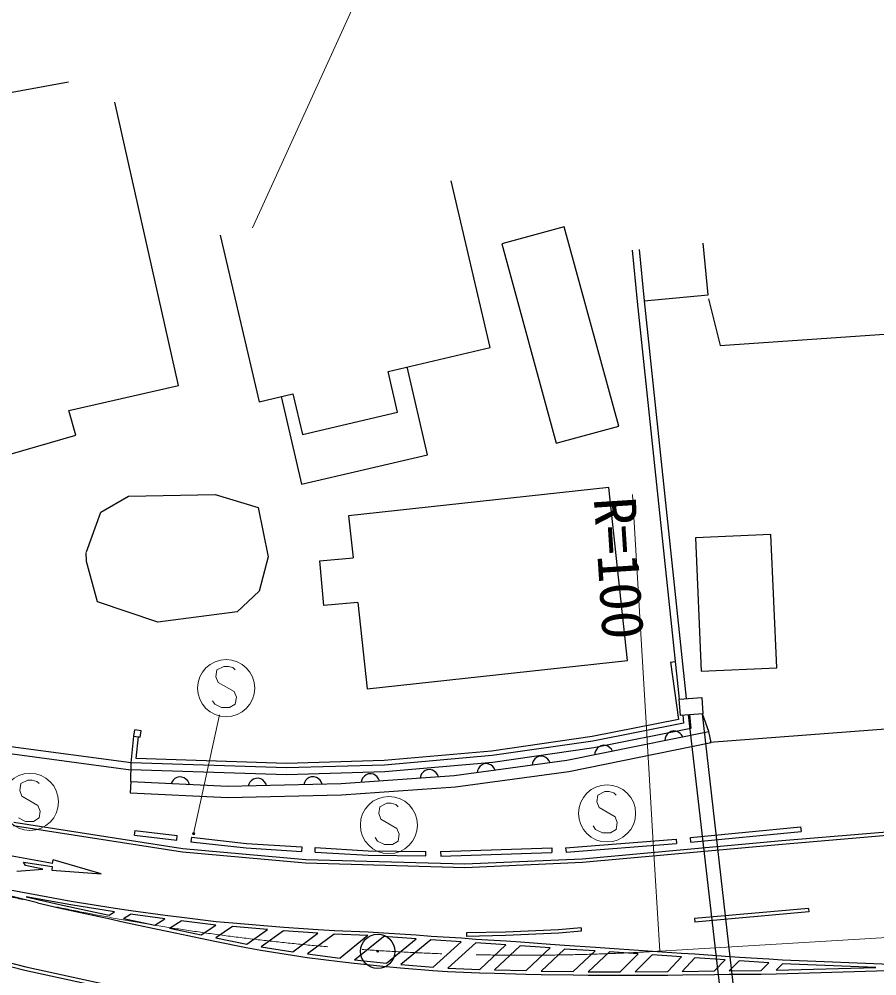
# Model space of a CAD drawing. Units: millimetres, scale not verified. Extents: x 40000 to 680000, y 20000 to 380000.
# Drawn here: x 441578 to 479108, y 277612 to 319450 of the extents above; entities that cross this region are included whole.
import ezdxf
from ezdxf.enums import TextEntityAlignment as Align

# ---------------------------------------------------------------- set-up
doc = ezdxf.new("R2010")
doc.units = ezdxf.units.MM
doc.header["$LTSCALE"] = 1000
doc.linetypes.add('CHAIN', pattern=[18.5, 12, -1.5, 3.5, -1.5])
for name, color, linetype, lineweight in [('M-BGD', 7, 'Continuous', 25), ('M-BGD-RSTR', 7, 'Continuous', 13), ('M-BMK', 2, 'CHAIN', 13), ('M-BMK-SRVR', 3, 'Continuous', 25), ('M-STR-HTXT', 7, 'Continuous', 13), ('M-STR-STRC', 7, 'Continuous', 25)]:
    doc.layers.add(name, color=color, linetype=linetype, lineweight=lineweight)
doc.styles.add('ＭＳ ゴシック', font='')
doc.styles.get('ＭＳ ゴシック').set_extended_font_data('MS Gothic')

msp = doc.modelspace()

# ---------------------------------------------------------------- linework, layer by layer
at = {"layer": 'M-BGD'}
for p, q in [((443735, 316696), (433967, 314892)), ((448554, 303422), (445771, 315813)), ((462192, 305097), (460478, 312384)), ((465427, 310373), (462699, 309627)), ((467811, 301647), (465427, 310373)), ((450369, 310007), (452082, 302720)), ((462699, 309627), (465083, 300901)), ((471732, 307399), (471514, 309646)), ((468406, 309344), (468624, 307096)), ((468705, 309373), (468923, 307127)), ((468624, 307096), (470460, 289719)), ((468923, 307127), (471732, 307399)), ((468923, 307127), (470759, 289741)), ((471745, 307212), (472258, 305179)), ((472258, 305179), (480780, 305770)), ((457719, 304045), (462192, 305097)), ((459453, 300395), (458563, 304244)), ((458136, 302260), (457719, 304045)), ((443748, 302342), (448554, 303422)), ((452082, 302720), (453556, 303066)), ((453045, 302946), (453931, 299118)), ((453556, 303066), (453973, 301285)), ((444062, 301258), (443748, 302342)), ((453973, 301285), (458136, 302260)), ((440145, 300123), (444062, 301258)), ((465083, 300901), (467811, 301647)), ((453931, 299118), (459453, 300395)), ((467379, 298965), (455993, 297733)), ((468198, 291404), (467379, 298965)), ((445155, 297888), (446363, 298582)), ((446363, 298582), (450154, 298665)), ((450154, 298665), (452038, 298099)), ((444522, 296148), (445155, 297888)), ((452038, 298099), (452475, 295940)), ((455993, 297733), (456192, 295896)), ((474464, 296915), (471166, 296769)), ((471166, 296769), (471425, 290930)), ((474724, 291076), (474464, 296915)), ((444519, 295731), (444512, 296122)), ((452475, 295940), (452080, 294442)), ((454741, 295766), (456192, 295896)), ((445012, 293970), (444519, 295731)), ((454917, 293802), (454741, 295766)), ((452080, 294442), (451123, 293536)), ((447641, 293072), (445012, 293970)), ((456404, 293935), (454917, 293802)), ((456404, 293935), (456812, 290171)), ((451123, 293536), (447641, 293072)), ((456812, 290171), (468198, 291404)), ((470079, 291328), (470286, 291363)), ((470079, 291328), (470424, 288828)), ((471425, 290930), (474724, 291076)), ((470460, 289719), (471445, 289790)), ((470512, 289004), (470460, 289719)), ((471445, 289790), (471497, 289075)), ((470424, 288828), (466646, 288076)), ((471497, 289075), (470512, 289004)), ((470615, 289009), (470648, 288668)), ((472763, 272607), (470873, 289030)), ((470913, 289038), (470973, 288427)), ((473362, 272645), (471472, 289073)), ((471757, 288304), (471479, 289074)), ((446595, 288100), (446636, 288369)), ((446919, 288326), (446636, 288369)), ((446878, 288057), (446919, 288326)), ((465548, 287043), (471757, 288304)), ((470648, 288668), (466679, 287879)), ((470648, 288668), (466679, 287879)), ((470973, 288427), (466730, 287583)), ((470092, 288297), (470005, 288247)), ((470218, 288323), (470092, 288297)), ((470318, 288311), (470218, 288323)), ((470406, 288280), (470318, 288311)), ((470501, 288217), (470406, 288280)), ((471857, 287814), (471757, 288304)), ((482493, 288621), (471804, 287815)), ((446479, 286923), (446595, 288100)), ((446595, 288100), (446878, 288057)), ((446699, 287116), (446794, 288081)), ((466646, 288076), (462248, 287445)), ((466679, 287879), (462271, 287246)), ((466679, 287879), (462271, 287246)), ((469843, 288001), (469831, 287901)), ((469874, 288089), (469843, 288001)), ((469936, 288183), (469874, 288089)), ((470005, 288247), (469936, 288183)), ((470564, 288149), (470501, 288217)), ((470614, 288061), (470564, 288149)), ((446479, 286923), (441220, 287630)), ((462248, 287445), (457546, 287030)), ((466730, 287583), (462306, 286948)), ((465632, 286550), (471857, 287814)), ((466804, 287460), (466773, 287372)), ((466867, 287555), (466804, 287460)), ((466935, 287618), (466867, 287555)), ((467023, 287669), (466935, 287618)), ((467148, 287694), (467023, 287669)), ((467249, 287682), (467148, 287694)), ((467337, 287651), (467249, 287682)), ((467431, 287589), (467337, 287651)), ((467494, 287520), (467431, 287589)), ((467545, 287432), (467494, 287520)), ((441177, 287333), (446469, 286623)), ((453273, 286903), (446699, 287116)), ((457546, 287030), (453273, 286903)), ((462271, 287246), (457558, 286831)), ((462271, 287246), (457558, 286831)), ((460619, 286381), (465548, 287043)), ((464076, 287008), (464039, 286922)), ((464145, 287098), (464076, 287008)), ((464218, 287156), (464145, 287098)), ((464309, 287200), (464218, 287156)), ((464435, 287218), (464309, 287200)), ((464535, 287199), (464435, 287218)), ((464620, 287162), (464535, 287199)), ((464710, 287093), (464620, 287162)), ((464769, 287020), (464710, 287093)), ((464813, 286929), (464769, 287020)), ((466773, 287372), (466761, 287272)), ((446462, 286109), (446487, 286916)), ((453273, 286403), (446469, 286623)), ((453273, 286703), (446479, 286923)), ((457558, 286831), (453273, 286703)), ((457558, 286831), (453273, 286703)), ((462306, 286948), (457576, 286531)), ((459434, 286628), (459341, 286589)), ((459562, 286637), (459434, 286628)), ((459660, 286612), (459562, 286637)), ((459743, 286570), (459660, 286612)), ((461636, 286598), (461617, 286499)), ((461673, 286684), (461636, 286598)), ((461742, 286774), (461673, 286684)), ((461815, 286832), (461742, 286774)), ((461906, 286877), (461815, 286832)), ((462032, 286894), (461906, 286877)), ((462132, 286875), (462032, 286894)), ((462218, 286838), (462132, 286875)), ((462307, 286769), (462218, 286838)), ((462366, 286697), (462307, 286769)), ((462410, 286606), (462366, 286697)), ((464039, 286922), (464020, 286823)), ((448397, 286240), (448314, 286164)), ((448479, 286285), (448397, 286240)), ((448577, 286313), (448479, 286285)), ((448704, 286307), (448577, 286313)), ((448799, 286271), (448704, 286307)), ((448877, 286220), (448799, 286271)), ((448953, 286136), (448877, 286220)), ((451835, 286214), (451757, 286164)), ((451930, 286249), (451835, 286214)), ((452058, 286253), (451930, 286249)), ((452155, 286223), (452058, 286253)), ((452237, 286178), (452155, 286223)), ((452319, 286100), (452237, 286178)), ((457576, 286531), (453273, 286403)), ((454188, 286233), (454110, 286151)), ((454267, 286283), (454188, 286233)), ((454362, 286318), (454267, 286283)), ((454490, 286321), (454362, 286318)), ((454587, 286292), (454490, 286321)), ((454668, 286246), (454587, 286292)), ((454750, 286169), (454668, 286246)), ((455662, 286022), (460619, 286381)), ((456567, 286180), (456542, 286082)), ((456609, 286264), (456567, 286180)), ((456684, 286349), (456609, 286264)), ((456760, 286403), (456684, 286349)), ((456853, 286442), (456760, 286403)), ((456981, 286451), (456853, 286442)), ((457079, 286426), (456981, 286451)), ((457162, 286384), (457079, 286426)), ((457248, 286310), (457162, 286384)), ((457301, 286233), (457248, 286310)), ((457340, 286140), (457301, 286233)), ((459148, 286367), (459123, 286268)), ((459190, 286450), (459148, 286367)), ((459264, 286535), (459190, 286450)), ((459341, 286589), (459264, 286535)), ((459829, 286496), (459743, 286570)), ((459882, 286419), (459829, 286496)), ((459921, 286326), (459882, 286419)), ((460671, 285884), (465632, 286550)), ((446462, 286109), (446439, 285609)), ((446462, 286109), (450717, 285913)), ((448263, 286086), (448226, 285991)), ((448314, 286164), (448263, 286086)), ((448998, 286054), (448953, 286136)), ((449026, 285957), (448998, 286054)), ((450717, 285913), (455662, 286022)), ((451633, 286001), (451604, 285904)), ((451679, 286082), (451633, 286001)), ((451757, 286164), (451679, 286082)), ((452369, 286021), (452319, 286100)), ((452404, 285926), (452369, 286021)), ((454065, 286069), (454035, 285972)), ((454110, 286151), (454065, 286069)), ((454800, 286090), (454750, 286169)), ((454835, 285995), (454800, 286090)), ((455685, 285523), (460671, 285884)), ((446439, 285609), (450712, 285412)), ((450712, 285412), (455685, 285523)), ((448725, 283017), (441316, 284174)), ((448743, 283166), (441346, 284321)), ((482799, 284167), (474947, 283510)), ((482810, 284018), (474960, 283361)), ((474947, 283510), (466216, 282716)), ((474960, 283361), (466226, 282566)), ((443041, 282524), (440273, 283031)), ((454115, 282536), (448725, 283017)), ((454124, 282685), (448743, 283166)), ((441856, 282438), (441776, 282590)), ((441776, 282590), (443025, 282390)), ((442611, 282285), (441856, 282438)), ((443041, 282524), (443061, 282683)), ((445172, 282074), (443061, 282683)), ((461083, 282342), (454115, 282536)), ((461082, 282492), (454124, 282685)), ((466216, 282716), (461082, 282492)), ((466226, 282566), (461083, 282342)), ((441484, 282188), (442611, 282285)), ((443025, 282390), (443004, 282227)), ((443004, 282227), (445172, 282074)), ((443861, 280862), (439595, 281647)), ((442385, 280805), (439560, 281501)), ((443836, 280714), (441882, 281074)), ((441882, 281074), (443349, 280740)), ((442387, 280805), (443317, 280593)), ((443349, 280740), (444502, 280489)), ((445779, 280565), (443861, 280862)), ((443317, 280593), (444470, 280343)), ((445757, 280416), (443836, 280714)), ((444470, 280343), (445491, 280118)), ((444502, 280489), (445525, 280265)), ((445525, 280265), (445757, 280416)), ((446472, 280462), (445779, 280565)), ((446150, 280122), (446450, 280314)), ((447952, 280106), (446450, 280314)), ((447972, 280254), (446472, 280462)), ((476118, 280560), (471132, 280115)), ((476132, 280410), (471146, 279966)), ((476118, 280560), (476132, 280410)), ((445491, 280118), (446117, 279976)), ((446117, 279976), (447485, 279683)), ((446150, 280122), (447517, 279829)), ((447517, 279829), (447952, 280106)), ((448692, 280163), (447972, 280254)), ((448153, 279694), (448673, 280014)), ((450188, 279833), (448673, 280014)), ((450204, 279982), (448692, 280163)), ((450931, 279915), (450204, 279982)), ((452453, 279788), (450931, 279915)), ((471132, 280115), (471146, 279966)), ((435137, 279578), (441835, 277857)), ((435174, 279723), (441870, 278004)), ((447485, 279683), (448122, 279547)), ((448122, 279547), (449515, 279256)), ((448153, 279694), (449546, 279403)), ((449546, 279403), (450188, 279833)), ((450917, 279766), (450178, 279270)), ((452441, 279639), (450917, 279766)), ((451542, 279005), (452441, 279639)), ((453147, 279583), (452173, 278886)), ((453159, 279733), (452453, 279788)), ((454650, 279478), (453147, 279583)), ((454660, 279627), (453159, 279733)), ((453560, 278661), (454650, 279478)), ((455374, 279587), (454660, 279627)), ((456844, 279522), (455374, 279587)), ((457528, 279479), (456844, 279522)), ((458954, 279387), (457528, 279479)), ((462855, 279526), (461153, 279489)), ((461153, 279489), (461156, 279339)), ((465183, 279629), (462855, 279526)), ((465193, 279480), (462860, 279376)), ((466163, 279710), (465183, 279629)), ((466175, 279560), (465193, 279480)), ((466163, 279710), (466175, 279560)), ((449515, 279256), (450148, 279123)), ((450148, 279123), (451514, 278858)), ((450178, 279270), (451542, 279005)), ((455365, 279437), (454202, 278570)), ((456836, 279372), (455365, 279437)), ((456836, 279372), (455622, 278391)), ((456250, 278318), (457519, 279330)), ((458943, 279237), (457519, 279330)), ((457650, 278167), (458943, 279237)), ((459599, 279187), (458280, 278109)), ((459609, 279336), (458954, 279387)), ((460918, 279107), (459599, 279187)), ((460928, 279257), (459609, 279336)), ((459690, 277996), (460918, 279107)), ((461568, 279207), (460928, 279257)), ((462860, 279376), (461156, 279339)), ((462889, 279123), (461568, 279207)), ((463514, 279079), (462889, 279123)), ((464825, 278987), (463514, 279079)), ((451514, 278858), (452147, 278738)), ((452147, 278738), (453538, 278513)), ((452173, 278886), (453560, 278661)), ((461556, 279057), (460331, 277954)), ((462880, 278973), (461556, 279057)), ((461731, 277894), (462880, 278973)), ((463503, 278929), (462376, 277875)), ((464814, 278837), (463503, 278929)), ((463758, 277840), (464814, 278837)), ((465434, 278785), (464423, 277819)), ((465445, 278934), (464825, 278987)), ((466784, 278705), (465434, 278785)), ((466793, 278854), (465445, 278934)), ((465819, 277801), (466784, 278705)), ((466480, 277792), (467406, 278664)), ((467416, 278814), (466793, 278854)), ((468664, 278576), (467406, 278664)), ((468675, 278725), (467416, 278814)), ((469284, 278678), (468675, 278725)), ((470565, 278591), (469284, 278678)), ((453538, 278513), (454182, 278421)), ((454182, 278421), (455605, 278242)), ((454202, 278570), (455622, 278391)), ((455605, 278242), (456233, 278169)), ((456250, 278318), (457650, 278167)), ((467874, 277788), (468664, 278576)), ((468538, 277792), (469272, 278528)), ((470555, 278441), (469272, 278528)), ((469960, 277797), (470555, 278441)), ((471148, 278555), (470565, 278591)), ((470596, 277804), (471139, 278405)), ((472474, 278311), (471139, 278405)), ((472484, 278461), (471148, 278555)), ((472001, 277827), (472474, 278311)), ((473092, 278420), (472484, 278461)), ((472643, 277837), (473082, 278270)), ((474374, 278188), (473082, 278270)), ((474384, 278338), (473092, 278420)), ((474985, 278295), (474384, 278338)), ((481237, 278047), (474985, 278295)), ((441835, 277857), (449693, 276159)), ((441870, 278004), (449721, 276306)), ((456233, 278169), (457635, 278017)), ((457635, 278017), (458267, 277959)), ((458267, 277959), (459680, 277846)), ((458280, 278109), (459690, 277996)), ((459680, 277846), (460323, 277804)), ((460323, 277804), (461727, 277744)), ((460331, 277954), (461731, 277894)), ((462376, 277875), (463758, 277840)), ((464423, 277819), (465819, 277801)), ((470596, 277804), (472001, 277827)), ((472643, 277837), (474049, 277843)), ((474049, 277843), (474374, 278188)), ((474699, 277854), (474977, 278145)), ((474699, 277854), (479062, 277983)), ((474702, 277704), (481226, 277897)), ((479062, 277983), (474977, 278145)), ((461727, 277744), (462372, 277725)), ((462372, 277725), (463753, 277690)), ((463753, 277690), (464419, 277669)), ((464419, 277669), (465817, 277651)), ((465817, 277651), (466478, 277642)), ((466478, 277642), (467875, 277638)), ((466480, 277792), (467874, 277788)), ((467875, 277638), (468539, 277642)), ((468538, 277792), (469960, 277797)), ((468539, 277642), (469961, 277647)), ((469961, 277647), (470598, 277654)), ((470598, 277654), (472004, 277677)), ((472004, 277677), (472645, 277687)), ((472645, 277687), (474051, 277693)), ((474051, 277693), (474702, 277704))]:
    msp.add_line(p, q, dxfattribs=at)
at = {"layer": 'M-BGD-RSTR'}
for p, q in [((450235, 290995), (450185, 290695)), ((450535, 291145), (450235, 290995)), ((450735, 291145), (450535, 291145)), ((450935, 291095), (450735, 291145)), ((451035, 290995), (450935, 291095)), ((450185, 290695), (450285, 290445)), ((450285, 290445), (450985, 290045)), ((450985, 290045), (451085, 289795)), ((450135, 289495), (450035, 289645)), ((451085, 289795), (451035, 289495)), ((450435, 289345), (450135, 289495)), ((450785, 289345), (450435, 289345)), ((451035, 289495), (450785, 289345)), ((449214, 283824), (450342, 289023)), ((441653, 286018), (441603, 285718)), ((441953, 286168), (441653, 286018)), ((442153, 286168), (441953, 286168)), ((442353, 286118), (442153, 286168)), ((442453, 286018), (442353, 286118)), ((441603, 285718), (441703, 285468)), ((441703, 285468), (442403, 285068)), ((466901, 285518), (466851, 285218)), ((467201, 285668), (466901, 285518)), ((467401, 285668), (467201, 285668)), ((467601, 285618), (467401, 285668)), ((467701, 285518), (467601, 285618)), ((442403, 285068), (442503, 284818)), ((457360, 285008), (457310, 284708)), ((457660, 285158), (457360, 285008)), ((457860, 285158), (457660, 285158)), ((458060, 285108), (457860, 285158)), ((458160, 285008), (458060, 285108)), ((466851, 285218), (466951, 284968)), ((466951, 284968), (467651, 284568)), ((441853, 284368), (441553, 284518)), ((442453, 284518), (442203, 284368)), ((442503, 284818), (442453, 284518)), ((457310, 284708), (457410, 284458)), ((467651, 284568), (467751, 284318)), ((442203, 284368), (441853, 284368)), ((457410, 284458), (458110, 284058)), ((466801, 284018), (466701, 284168)), ((467751, 284318), (467701, 284018)), ((458110, 284058), (458210, 283808)), ((458210, 283808), (458160, 283508)), ((467101, 283868), (466801, 284018)), ((467451, 283868), (467101, 283868)), ((467701, 284018), (467451, 283868)), ((457260, 283508), (457160, 283658)), ((457560, 283358), (457260, 283508)), ((457910, 283358), (457560, 283358)), ((458160, 283508), (457910, 283358))]:
    msp.add_line(p, q, dxfattribs=at)
for centre, radius in [((450635, 290195), 1250), ((442053, 285218), 1250), ((467301, 284718), 1250), ((457760, 284208), 1250), ((449212, 283830), 50), ((449212, 283830), 30), ((449212, 283830), 10)]:
    msp.add_circle(centre, radius, dxfattribs=at)
at = {"layer": 'M-BMK'}
msp.add_line((469606, 278692), (528644, 282245), dxfattribs=at)
msp.add_arc((463656, 378515), 100000, 247.61084, 273.4104, dxfattribs=at)
at = {"layer": 'M-BMK-SRVR'}
for radius in [750, 30]:
    msp.add_circle((457270, 278682), radius, dxfattribs=at)
at = {"layer": 'M-STR-HTXT'}
for p, q in [((451786, 310326), (459330, 326852)), ((469011, 288675), (468416, 298657)), ((469308, 283683), (469011, 288675)), ((469606, 278692), (469308, 283683))]:
    msp.add_line(p, q, dxfattribs=at)
at = {"layer": 'M-STR-STRC'}
for p, q in [((470953, 283664), (475773, 284127)), ((475773, 284127), (475792, 283928)), ((446622, 283767), (448476, 283547)), ((446626, 283766), (446660, 283964)), ((446646, 283965), (448500, 283746)), ((448476, 283547), (448500, 283746)), ((449113, 283677), (449091, 283478)), ((449113, 283677), (451533, 283406)), ((470972, 283465), (470953, 283664)), ((470972, 283465), (475792, 283928)), ((449091, 283478), (451516, 283207)), ((451533, 283406), (453953, 283250)), ((453953, 283250), (453940, 283051)), ((465490, 283216), (470320, 283597)), ((465506, 283017), (470336, 283398)), ((470320, 283597), (470336, 283398)), ((451516, 283207), (453940, 283051)), ((454526, 283022), (454538, 283222)), ((454526, 283022), (456850, 282883)), ((454538, 283222), (456857, 283083)), ((456850, 282883), (459368, 282855)), ((456857, 283083), (459371, 283055)), ((459368, 282855), (459371, 283055)), ((460017, 283052), (464879, 283208)), ((460017, 283052), (460024, 282852)), ((460024, 282852), (464885, 283008)), ((464879, 283208), (464885, 283008)), ((465490, 283216), (465506, 283017))]:
    msp.add_line(p, q, dxfattribs=at)

# ---------------------------------------------------------------- texts
at = {"layer": 'M-STR-HTXT', "style": 'ＭＳ ゴシック'}
msp.add_text('R=100', height=1833, rotation=273.7, dxfattribs=at).set_placement((466172, 298459), align=Align.BOTTOM_LEFT)

doc.saveas('drawing.dxf')
